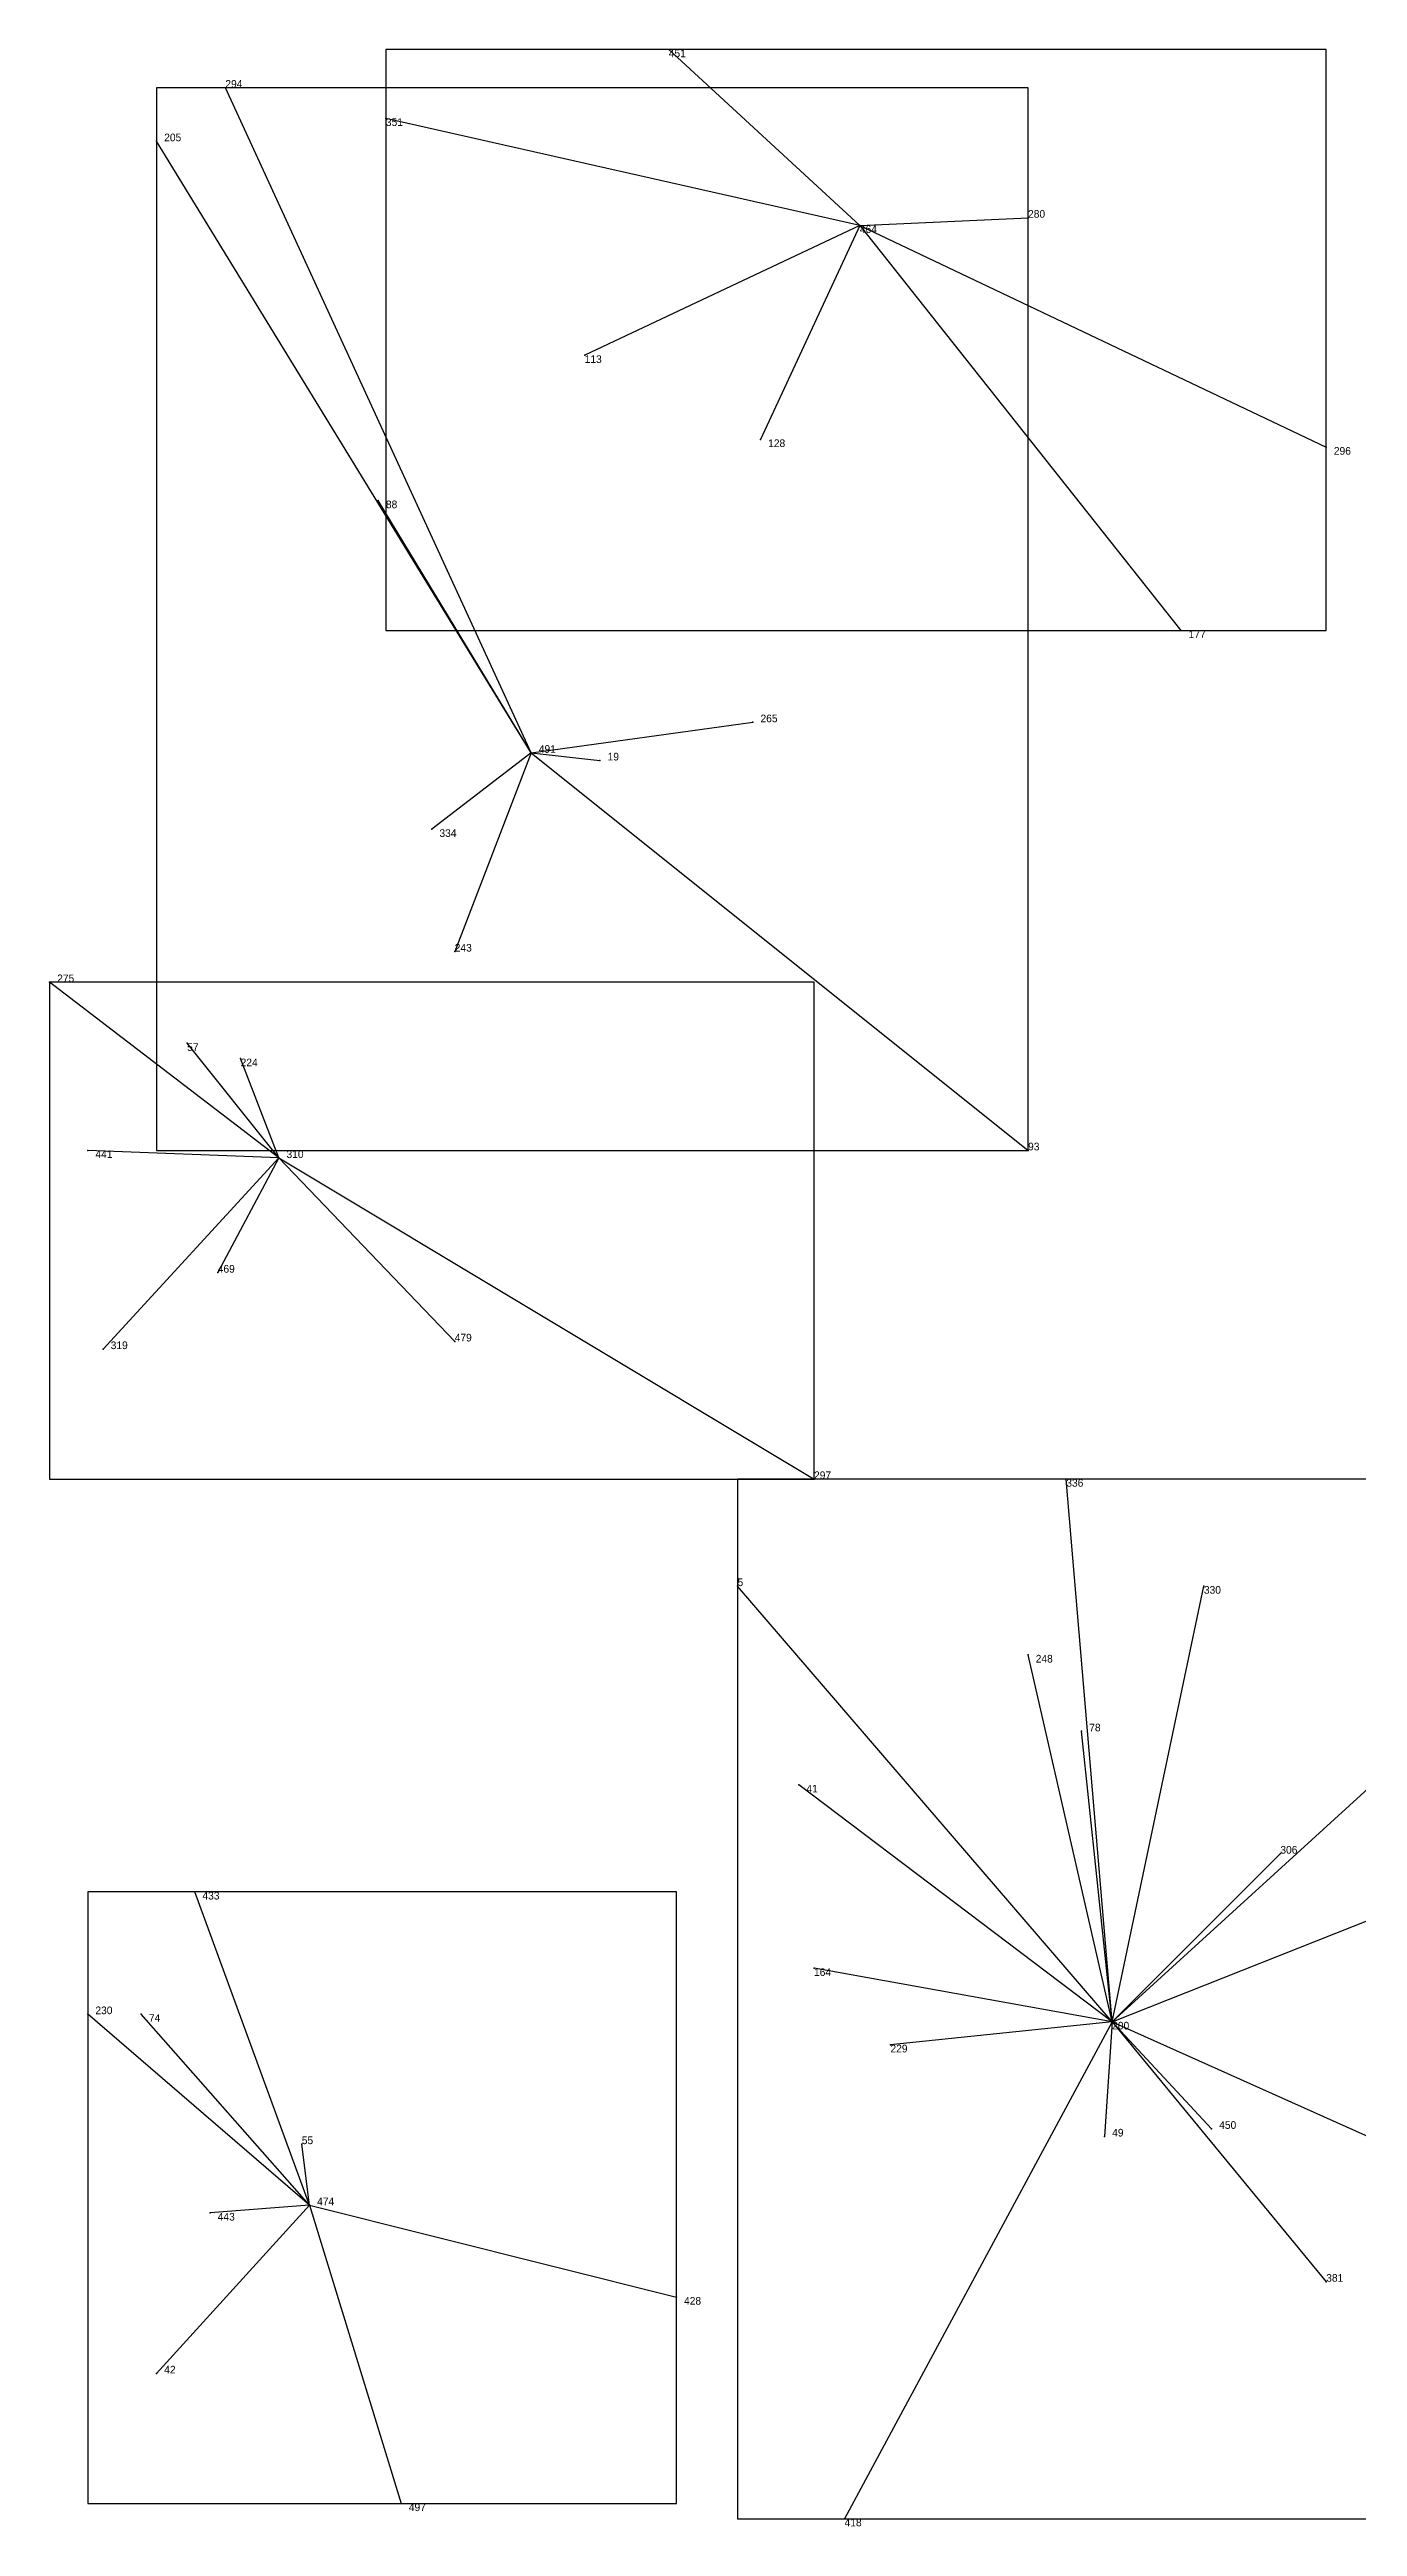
# Model space of a CAD drawing. Extents: x 0 to 1, y 0 to 1.
# Drawn here: x 0.304 to 0.4751, y 0.379 to 0.703 of the extents above; entities that cross this region are included whole.
import ezdxf

# ---------------------------------------------------------------- set-up
doc = ezdxf.new("R2010")
doc.units = 0
for name, color, linetype in [('Clients', 3, 'CONTINUOUS'), ('Facilities', 3, 'CONTINUOUS'), ('Facilities_lines', 3, 'CONTINUOUS'), ('Min_max_boxes', 1, 'CONTINUOUS'), ('Normals', 1, 'CONTINUOUS'), ('Source_points', 5, 'CONTINUOUS'), ('Text', 3, 'CONTINUOUS')]:
    doc.layers.add(name, color=color, linetype=linetype)

msp = doc.modelspace()

# ---------------------------------------------------------------- linework, layer by layer
at = {"layer": 'Clients', "color": 5}
for p in [(0.385, 0.703), (0.327, 0.698), (0.348, 0.694), (0.318, 0.691), (0.432, 0.681), (0.374, 0.663), (0.397, 0.652), (0.471, 0.651), (0.347, 0.644), (0.452, 0.627), (0.396, 0.615), (0.376, 0.61), (0.354, 0.601), (0.357, 0.585), (0.304, 0.581), (0.322, 0.573), (0.329, 0.571), (0.309, 0.559), (0.432, 0.559), (0.326, 0.543), (0.311, 0.533), (0.357, 0.534), (0.404, 0.516), (0.437, 0.516), (0.394, 0.502), (0.455, 0.502), (0.432, 0.493), (0.439, 0.483), (0.402, 0.476), (0.465, 0.467), (0.323, 0.462), (0.404, 0.452), (0.309, 0.446), (0.316, 0.446), (0.414, 0.442), (0.456, 0.431), (0.337, 0.429), (0.442, 0.43), (0.325, 0.42), (0.386, 0.409), (0.471, 0.411), (0.318, 0.399), (0.35, 0.382), (0.408, 0.38)]:
    msp.add_point(p, dxfattribs=at)
at = {"layer": 'Facilities', "color": 3}
for p in [(0.41, 0.68), (0.367, 0.611), (0.334, 0.558), (0.443, 0.445), (0.338, 0.421)]:
    msp.add_point(p, dxfattribs=at)
at = {"layer": 'Facilities_lines', "color": 3}
for p, q in [((0.41, 0.68), (0.385, 0.703)), ((0.367, 0.611), (0.327, 0.698)), ((0.41, 0.68), (0.348, 0.694)), ((0.367, 0.611), (0.318, 0.691)), ((0.41, 0.68), (0.432, 0.681)), ((0.41, 0.68), (0.374, 0.663)), ((0.41, 0.68), (0.397, 0.652)), ((0.41, 0.68), (0.452, 0.627)), ((0.41, 0.68), (0.471, 0.651)), ((0.367, 0.611), (0.347, 0.644)), ((0.367, 0.611), (0.396, 0.615)), ((0.367, 0.611), (0.354, 0.601)), ((0.367, 0.611), (0.357, 0.585)), ((0.367, 0.611), (0.376, 0.61)), ((0.367, 0.611), (0.432, 0.559)), ((0.334, 0.558), (0.304, 0.581)), ((0.334, 0.558), (0.322, 0.573)), ((0.334, 0.558), (0.329, 0.571)), ((0.334, 0.558), (0.309, 0.559)), ((0.334, 0.558), (0.311, 0.533)), ((0.334, 0.558), (0.326, 0.543)), ((0.334, 0.558), (0.404, 0.516)), ((0.334, 0.558), (0.357, 0.534)), ((0.443, 0.445), (0.437, 0.516)), ((0.443, 0.445), (0.511, 0.507)), ((0.443, 0.445), (0.394, 0.502)), ((0.443, 0.445), (0.455, 0.502)), ((0.443, 0.445), (0.432, 0.493)), ((0.443, 0.445), (0.439, 0.483)), ((0.443, 0.445), (0.402, 0.476)), ((0.443, 0.445), (0.465, 0.467)), ((0.443, 0.445), (0.496, 0.466)), ((0.338, 0.421), (0.323, 0.462)), ((0.443, 0.445), (0.404, 0.452)), ((0.338, 0.421), (0.309, 0.446)), ((0.338, 0.421), (0.316, 0.446)), ((0.443, 0.445), (0.408, 0.38)), ((0.443, 0.445), (0.414, 0.442)), ((0.443, 0.445), (0.442, 0.43)), ((0.443, 0.445), (0.471, 0.411)), ((0.443, 0.445), (0.456, 0.431)), ((0.443, 0.445), (0.539, 0.402)), ((0.338, 0.421), (0.337, 0.429)), ((0.338, 0.421), (0.318, 0.399)), ((0.338, 0.421), (0.325, 0.42)), ((0.338, 0.421), (0.386, 0.409)), ((0.338, 0.421), (0.35, 0.382))]:
    msp.add_line(p, q, dxfattribs=at)
at = {"layer": 'Min_max_boxes', "color": 1}
for p, q in [((0.471, 0.703), (0.348, 0.703)), ((0.348, 0.703), (0.348, 0.627)), ((0.471, 0.703), (0.348, 0.703)), ((0.348, 0.703), (0.348, 0.627)), ((0.348, 0.703), (0.348, 0.703)), ((0.471, 0.627), (0.471, 0.703)), ((0.471, 0.627), (0.471, 0.703)), ((0.471, 0.703), (0.471, 0.703)), ((0.432, 0.698), (0.318, 0.698)), ((0.318, 0.698), (0.318, 0.559)), ((0.432, 0.698), (0.318, 0.698)), ((0.318, 0.698), (0.318, 0.559)), ((0.318, 0.698), (0.318, 0.698)), ((0.432, 0.559), (0.432, 0.698)), ((0.432, 0.559), (0.432, 0.698)), ((0.432, 0.698), (0.432, 0.698)), ((0.348, 0.627), (0.471, 0.627)), ((0.348, 0.627), (0.471, 0.627)), ((0.348, 0.627), (0.348, 0.627)), ((0.471, 0.627), (0.471, 0.627)), ((0.404, 0.581), (0.304, 0.581)), ((0.304, 0.581), (0.304, 0.516)), ((0.404, 0.581), (0.304, 0.581)), ((0.304, 0.581), (0.304, 0.516)), ((0.304, 0.581), (0.304, 0.581)), ((0.404, 0.516), (0.404, 0.581)), ((0.404, 0.516), (0.404, 0.581)), ((0.404, 0.581), (0.404, 0.581)), ((0.318, 0.559), (0.432, 0.559)), ((0.318, 0.559), (0.432, 0.559)), ((0.318, 0.559), (0.318, 0.559)), ((0.432, 0.559), (0.432, 0.559)), ((0.304, 0.516), (0.404, 0.516)), ((0.304, 0.516), (0.404, 0.516)), ((0.304, 0.516), (0.304, 0.516)), ((0.539, 0.516), (0.394, 0.516)), ((0.394, 0.516), (0.394, 0.38)), ((0.539, 0.516), (0.394, 0.516)), ((0.394, 0.516), (0.394, 0.38)), ((0.394, 0.516), (0.394, 0.516)), ((0.404, 0.516), (0.404, 0.516)), ((0.386, 0.462), (0.309, 0.462)), ((0.309, 0.462), (0.309, 0.382)), ((0.386, 0.462), (0.309, 0.462)), ((0.309, 0.462), (0.309, 0.382)), ((0.309, 0.462), (0.309, 0.462)), ((0.386, 0.382), (0.386, 0.462)), ((0.386, 0.382), (0.386, 0.462)), ((0.386, 0.462), (0.386, 0.462)), ((0.309, 0.382), (0.386, 0.382)), ((0.309, 0.382), (0.386, 0.382)), ((0.309, 0.382), (0.309, 0.382)), ((0.386, 0.382), (0.386, 0.382)), ((0.394, 0.38), (0.539, 0.38)), ((0.394, 0.38), (0.539, 0.38)), ((0.394, 0.38), (0.394, 0.38))]:
    msp.add_line(p, q, dxfattribs=at)
at = {"layer": 'Normals', "color": 1}
for p, q in [((0.385, 0.703), (0.385, 0.703, 0.1)), ((0.327, 0.698), (0.327, 0.698, 0.1)), ((0.348, 0.694), (0.348, 0.694, 0.1)), ((0.318, 0.691), (0.318, 0.691, 0.1)), ((0.432, 0.681), (0.432, 0.681, 0.1)), ((0.41, 0.68), (0.41, 0.68, 0.1)), ((0.374, 0.663), (0.374, 0.663, 0.1)), ((0.397, 0.652), (0.397, 0.652, 0.1)), ((0.471, 0.651), (0.471, 0.651, 0.1)), ((0.347, 0.644), (0.347, 0.644, 0.1)), ((0.452, 0.627), (0.452, 0.627, 0.1)), ((0.396, 0.615), (0.396, 0.615, 0.1)), ((0.367, 0.611), (0.367, 0.611, 0.1)), ((0.376, 0.61), (0.376, 0.61, 0.1)), ((0.354, 0.601), (0.354, 0.601, 0.1)), ((0.357, 0.585), (0.357, 0.585, 0.1)), ((0.304, 0.581), (0.304, 0.581, 0.1)), ((0.322, 0.573), (0.322, 0.573, 0.1)), ((0.329, 0.571), (0.329, 0.571, 0.1)), ((0.309, 0.559), (0.309, 0.559, 0.1)), ((0.334, 0.558), (0.334, 0.558, 0.1)), ((0.432, 0.559), (0.432, 0.559, 0.1)), ((0.326, 0.543), (0.326, 0.543, 0.1)), ((0.311, 0.533), (0.311, 0.533, 0.1)), ((0.357, 0.534), (0.357, 0.534, 0.1)), ((0.404, 0.516), (0.404, 0.516, 0.1)), ((0.437, 0.516), (0.437, 0.516, 0.1)), ((0.394, 0.502), (0.394, 0.502, 0.1)), ((0.455, 0.502), (0.455, 0.502, 0.1)), ((0.432, 0.493), (0.432, 0.493, 0.1)), ((0.439, 0.483), (0.439, 0.483, 0.1)), ((0.402, 0.476), (0.402, 0.476, 0.1)), ((0.465, 0.467), (0.465, 0.467, 0.1)), ((0.323, 0.462), (0.323, 0.462, 0.1)), ((0.404, 0.452), (0.404, 0.452, 0.1)), ((0.309, 0.446), (0.309, 0.446, 0.1)), ((0.316, 0.446), (0.316, 0.446, 0.1)), ((0.443, 0.445), (0.443, 0.445, 0.1)), ((0.414, 0.442), (0.414, 0.442, 0.1)), ((0.456, 0.431), (0.456, 0.431, 0.1)), ((0.337, 0.429), (0.337, 0.429, 0.1)), ((0.442, 0.43), (0.442, 0.43, 0.1)), ((0.325, 0.42), (0.325, 0.42, 0.1)), ((0.338, 0.421), (0.338, 0.421, 0.1)), ((0.386, 0.409), (0.386, 0.409, 0.1)), ((0.471, 0.411), (0.471, 0.411, 0.1)), ((0.318, 0.399), (0.318, 0.399, 0.1)), ((0.35, 0.382), (0.35, 0.382, 0.1)), ((0.408, 0.38), (0.408, 0.38, 0.1))]:
    msp.add_line(p, q, dxfattribs=at)
at = {"layer": 'Source_points', "color": 5}
for p in [(0.385, 0.703), (0.327, 0.698), (0.348, 0.694), (0.318, 0.691), (0.432, 0.681), (0.41, 0.68), (0.374, 0.663), (0.397, 0.652), (0.471, 0.651), (0.347, 0.644), (0.452, 0.627), (0.396, 0.615), (0.367, 0.611), (0.376, 0.61), (0.354, 0.601), (0.357, 0.585), (0.304, 0.581), (0.322, 0.573), (0.329, 0.571), (0.309, 0.559), (0.334, 0.558), (0.432, 0.559), (0.326, 0.543), (0.311, 0.533), (0.357, 0.534), (0.404, 0.516), (0.437, 0.516), (0.394, 0.502), (0.455, 0.502), (0.432, 0.493), (0.439, 0.483), (0.402, 0.476), (0.465, 0.467), (0.323, 0.462), (0.404, 0.452), (0.309, 0.446), (0.316, 0.446), (0.443, 0.445), (0.414, 0.442), (0.456, 0.431), (0.337, 0.429), (0.442, 0.43), (0.325, 0.42), (0.338, 0.421), (0.386, 0.409), (0.471, 0.411), (0.318, 0.399), (0.35, 0.382), (0.408, 0.38)]:
    msp.add_point(p, dxfattribs=at)

# ---------------------------------------------------------------- texts
at = {"layer": 'Text', "color": 3}
for s, p in [('451', (0.385, 0.702)), ('294', (0.327, 0.698)), ('351', (0.348, 0.693)), ('205', (0.319, 0.691)), ('280', (0.432, 0.681)), ('464', (0.41, 0.679)), ('113', (0.374, 0.662)), ('128', (0.398, 0.651)), ('296', (0.472, 0.65)), ('88', (0.348, 0.643)), ('177', (0.453, 0.626)), ('265', (0.397, 0.615)), ('491', (0.368, 0.611)), ('19', (0.377, 0.61)), ('334', (0.355, 0.6)), ('243', (0.357, 0.585)), ('275', (0.305, 0.581)), ('57', (0.322, 0.572)), ('224', (0.329, 0.57)), ('441', (0.31, 0.558)), ('310', (0.335, 0.558)), ('93', (0.432, 0.559)), ('469', (0.326, 0.543)), ('479', (0.357, 0.534)), ('319', (0.312, 0.533)), ('297', (0.404, 0.516)), ('336', (0.437, 0.515)), ('5', (0.394, 0.502)), ('330', (0.455, 0.501)), ('248', (0.433, 0.492)), ('78', (0.44, 0.483)), ('41', (0.403, 0.475)), ('306', (0.465, 0.467)), ('433', (0.324, 0.461)), ('164', (0.404, 0.451)), ('230', (0.31, 0.446)), ('74', (0.317, 0.445)), ('200', (0.443, 0.444)), ('229', (0.414, 0.441)), ('49', (0.443, 0.43)), ('450', (0.457, 0.431)), ('55', (0.337, 0.429)), ('474', (0.339, 0.421)), ('443', (0.326, 0.419)), ('381', (0.471, 0.411)), ('428', (0.387, 0.408)), ('42', (0.319, 0.399)), ('497', (0.351, 0.381)), ('418', (0.408, 0.379))]:
    msp.add_text(s, height=0.001, dxfattribs=at).set_placement(p)

doc.saveas('drawing.dxf')
